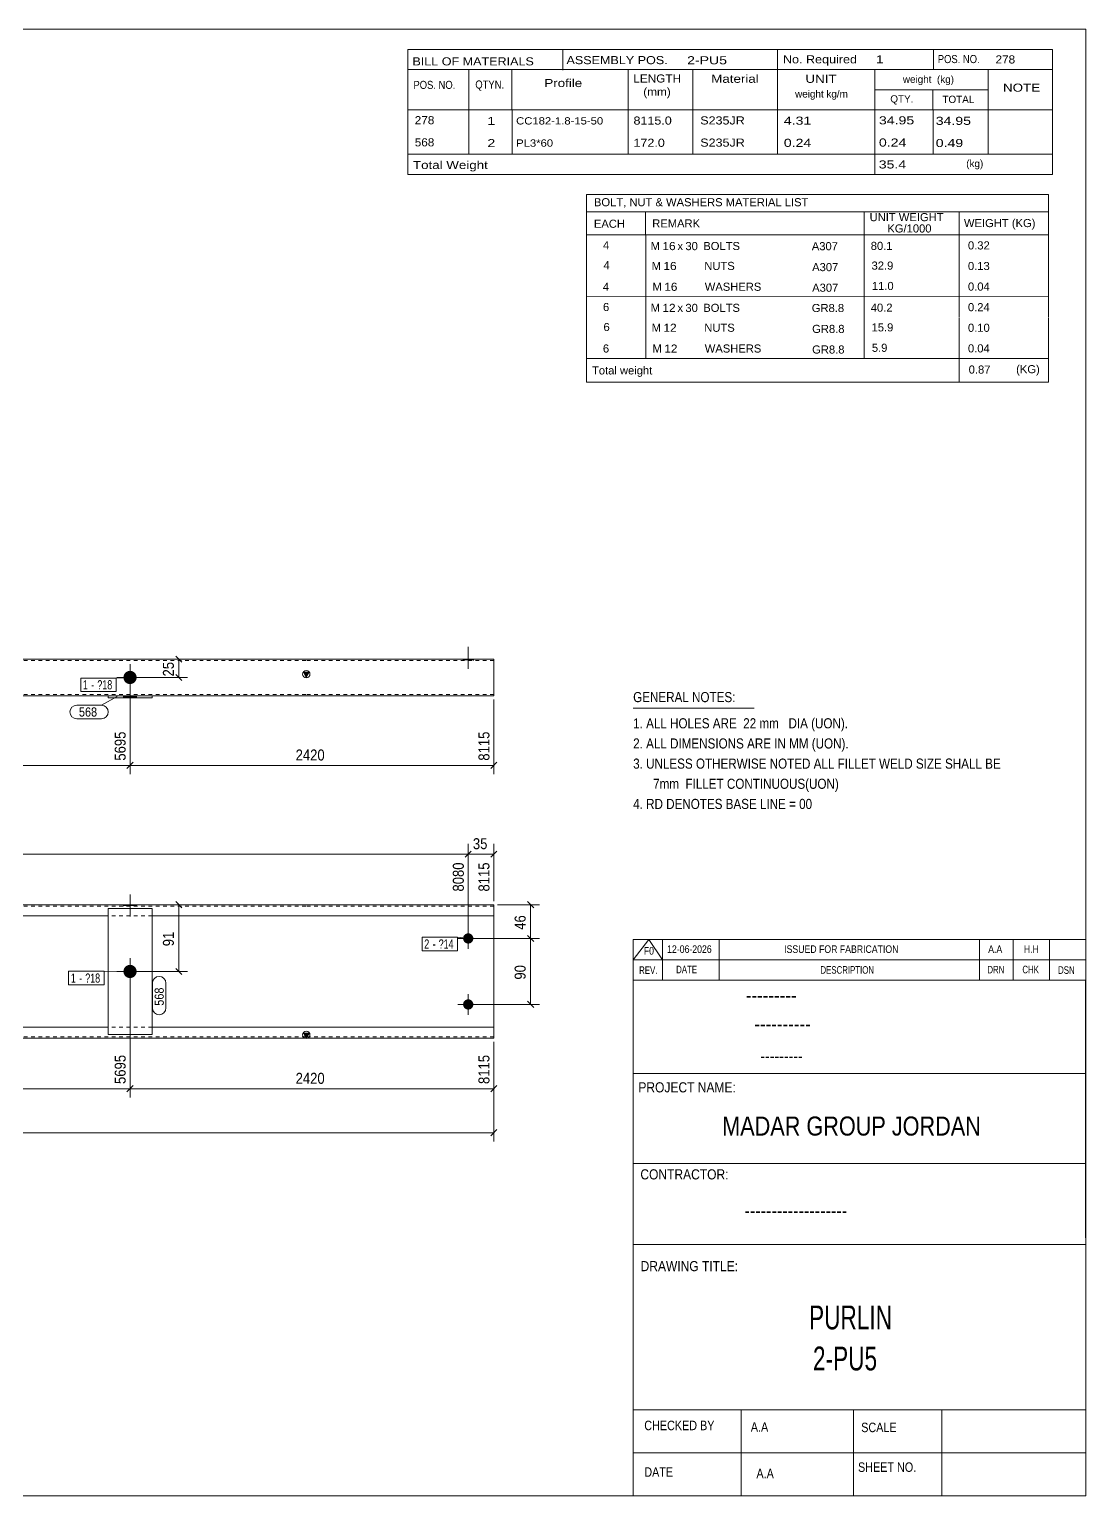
# Model space of a CAD drawing. Header units: millimetres. Extents: x 2 to 579, y 1 to 405.
# Drawn here: x 290.7 to 579, y 5 to 405 of the extents above; entities that cross this region are included whole.
import ezdxf

# ---------------------------------------------------------------- set-up
doc = ezdxf.new("R2010")
doc.units = ezdxf.units.MM
doc.linetypes.add('XKITLINE00', pattern=[0])
doc.linetypes.add('XKITLINE01', pattern=[4, 1, -1, 1, -1])
for name, color, linetype, lineweight in [('Bolt', 3, 'Continuous', 0), ('BoltMark', 7, 'Continuous', 0), ('Dimensions', 7, 'Continuous', 0), ('DrawingSheet', 5, 'Continuous', 0), ('OtherObjectType', 7, 'Continuous', 0), ('Part', 2, 'Continuous', 0), ('PartMark', 7, 'Continuous', 0)]:
    doc.layers.add(name, color=color, linetype=linetype, lineweight=lineweight)
doc.styles.add('@ARIAL_UNICODE_MS_BOLD', font='ARIAL.TTF')
doc.styles.add('ARIAL', font='ARIAL.TTF')
doc.styles.add('ARIAL_NARROW', font='ARIALN.TTF')
doc.styles.add('COMIC_SANS_MS_BOLD', font='COMICBD.TTF')
doc.styles.add('SWIS721_EX_BT', font='ARIAL.TTF')
doc.styles.add('SWISSE', font='ARIAL.TTF')

# ---------------------------------------------------------------- blocks, each defined once
blk = doc.blocks.new('*A1')
at = {"layer": 'Bolt'}
blk.add_hatch(color=3, dxfattribs=at).paths.add_polyline_path([(316.39, 165.84), (316.39, 166.2), (319.99, 166.2), (319.99, 165.84)], flags=17)
at = {"layer": 'Bolt', "color": 3, "linetype": 'XKITLINE00', "lineweight": 0}
for p, q in [((318.19, 169.02), (318.19, 163.02)), ((316.39, 166.2), (316.39, 165.84)), ((319.99, 166.2), (319.99, 165.84))]:
    blk.add_line(p, q, dxfattribs=at)
blk = doc.blocks.new('*A5')
at = {"layer": 'Bolt'}
for points in [[(410.52, 158.4), (410.55, 158.4), (410.58, 158.4), (410.62, 158.39), (410.65, 158.39), (410.69, 158.38), (410.72, 158.38), (410.75, 158.37), (410.79, 158.37), (410.82, 158.36), (410.86, 158.35), (410.89, 158.34), (410.92, 158.33), (410.95, 158.32), (410.99, 158.31), (411.02, 158.29), (411.05, 158.28), (411.08, 158.27), (411.11, 158.25), (411.14, 158.23), (411.17, 158.22), (411.2, 158.2), (411.23, 158.18), (411.26, 158.16), (411.29, 158.14), (411.32, 158.12), (411.34, 158.1), (411.37, 158.08), (411.4, 158.06), (411.42, 158.04), (411.45, 158.01), (411.47, 157.99), (411.5, 157.97), (411.52, 157.94), (411.54, 157.91), (411.56, 157.89), (411.59, 157.86), (411.61, 157.83), (411.63, 157.81), (411.65, 157.78), (411.66, 157.75), (411.68, 157.72), (411.7, 157.69), (411.72, 157.66), (411.73, 157.63), (411.75, 157.6), (411.76, 157.57), (411.78, 157.54), (411.79, 157.5), (411.8, 157.47), (411.81, 157.44), (411.82, 157.41), (411.83, 157.37), (411.84, 157.34), (411.85, 157.31), (411.85, 157.27), (411.86, 157.24), (411.87, 157.21), (411.87, 157.17), (411.88, 157.14), (411.88, 157.1), (411.88, 157.07), (411.88, 157.03), (411.88, 157), (411.88, 156.97), (411.88, 156.93), (411.88, 156.9), (411.88, 156.86), (411.87, 156.83), (411.87, 156.79), (411.86, 156.76), (411.85, 156.73), (411.85, 156.69), (411.84, 156.66), (411.83, 156.63), (411.82, 156.59), (411.81, 156.56), (411.8, 156.53), (411.79, 156.5), (411.78, 156.46), (411.76, 156.43), (411.75, 156.4), (411.73, 156.37), (411.72, 156.34), (411.7, 156.31), (411.68, 156.28), (411.66, 156.25), (411.65, 156.22), (411.63, 156.19), (411.61, 156.17), (411.59, 156.14), (411.56, 156.11), (411.54, 156.09), (411.52, 156.06), (411.5, 156.03), (411.47, 156.01), (411.45, 155.99), (411.42, 155.96), (411.4, 155.94), (411.37, 155.92), (411.34, 155.9), (411.32, 155.88), (411.29, 155.86), (411.26, 155.84), (411.23, 155.82), (411.2, 155.8), (411.17, 155.78), (411.14, 155.77), (411.11, 155.75), (411.08, 155.73), (411.05, 155.72), (411.02, 155.71), (410.99, 155.69), (410.95, 155.68), (410.92, 155.67), (410.89, 155.66), (410.86, 155.65), (410.82, 155.64), (410.79, 155.63), (410.75, 155.63), (410.72, 155.62), (410.69, 155.62), (410.65, 155.61), (410.62, 155.61), (410.58, 155.6), (410.55, 155.6), (410.52, 155.6), (410.48, 155.6), (410.45, 155.6), (410.41, 155.6), (410.38, 155.6), (410.34, 155.61), (410.31, 155.61), (410.28, 155.62), (410.24, 155.62), (410.21, 155.63), (410.18, 155.63), (410.14, 155.64), (410.11, 155.65), (410.08, 155.66), (410.04, 155.67), (410.01, 155.68), (409.98, 155.69), (409.95, 155.71), (409.91, 155.72), (409.88, 155.73), (409.85, 155.75), (409.82, 155.77), (409.79, 155.78), (409.76, 155.8), (409.73, 155.82), (409.7, 155.84), (409.68, 155.86), (409.65, 155.88), (409.62, 155.9), (409.59, 155.92), (409.57, 155.94), (409.54, 155.96), (409.52, 155.99), (409.49, 156.01), (409.47, 156.03), (409.44, 156.06), (409.42, 156.09), (409.4, 156.11), (409.38, 156.14), (409.36, 156.17), (409.34, 156.19), (409.32, 156.22), (409.3, 156.25), (409.28, 156.28), (409.26, 156.31), (409.25, 156.34), (409.23, 156.37), (409.22, 156.4), (409.2, 156.43), (409.19, 156.46), (409.18, 156.5), (409.16, 156.53), (409.15, 156.56), (409.14, 156.59), (409.13, 156.63), (409.12, 156.66), (409.12, 156.69), (409.11, 156.73), (409.1, 156.76), (409.1, 156.79), (409.09, 156.83), (409.09, 156.86), (409.09, 156.9), (409.08, 156.93), (409.08, 156.97), (409.08, 157), (409.08, 157.03), (409.08, 157.07), (409.09, 157.1), (409.09, 157.14), (409.09, 157.17), (409.1, 157.21), (409.1, 157.24), (409.11, 157.27), (409.12, 157.31), (409.12, 157.34), (409.13, 157.37), (409.14, 157.41), (409.15, 157.44), (409.16, 157.47), (409.18, 157.5), (409.19, 157.54), (409.2, 157.57), (409.22, 157.6), (409.23, 157.63), (409.25, 157.66), (409.26, 157.69), (409.28, 157.72), (409.3, 157.75), (409.32, 157.78), (409.34, 157.81), (409.36, 157.83), (409.38, 157.86), (409.4, 157.89), (409.42, 157.91), (409.44, 157.94), (409.47, 157.97), (409.49, 157.99), (409.52, 158.01), (409.54, 158.04), (409.57, 158.06), (409.59, 158.08), (409.62, 158.1), (409.65, 158.12), (409.68, 158.14), (409.7, 158.16), (409.73, 158.18), (409.76, 158.2), (409.79, 158.22), (409.82, 158.23), (409.85, 158.25), (409.88, 158.27), (409.91, 158.28), (409.95, 158.29), (409.98, 158.31), (410.01, 158.32), (410.04, 158.33), (410.08, 158.34), (410.11, 158.35), (410.14, 158.36), (410.18, 158.37), (410.21, 158.37), (410.24, 158.38), (410.28, 158.38), (410.31, 158.39), (410.34, 158.39), (410.38, 158.4), (410.41, 158.4), (410.45, 158.4), (410.48, 158.4)], [(410.52, 140.4), (410.55, 140.4), (410.58, 140.4), (410.62, 140.39), (410.65, 140.39), (410.69, 140.38), (410.72, 140.38), (410.75, 140.37), (410.79, 140.37), (410.82, 140.36), (410.86, 140.35), (410.89, 140.34), (410.92, 140.33), (410.95, 140.32), (410.99, 140.31), (411.02, 140.29), (411.05, 140.28), (411.08, 140.27), (411.11, 140.25), (411.14, 140.23), (411.17, 140.22), (411.2, 140.2), (411.23, 140.18), (411.26, 140.16), (411.29, 140.14), (411.32, 140.12), (411.34, 140.1), (411.37, 140.08), (411.4, 140.06), (411.42, 140.04), (411.45, 140.01), (411.47, 139.99), (411.5, 139.97), (411.52, 139.94), (411.54, 139.91), (411.56, 139.89), (411.59, 139.86), (411.61, 139.83), (411.63, 139.81), (411.65, 139.78), (411.66, 139.75), (411.68, 139.72), (411.7, 139.69), (411.72, 139.66), (411.73, 139.63), (411.75, 139.6), (411.76, 139.57), (411.78, 139.54), (411.79, 139.5), (411.8, 139.47), (411.81, 139.44), (411.82, 139.41), (411.83, 139.37), (411.84, 139.34), (411.85, 139.31), (411.85, 139.27), (411.86, 139.24), (411.87, 139.21), (411.87, 139.17), (411.88, 139.14), (411.88, 139.1), (411.88, 139.07), (411.88, 139.03), (411.88, 139), (411.88, 138.97), (411.88, 138.93), (411.88, 138.9), (411.88, 138.86), (411.87, 138.83), (411.87, 138.79), (411.86, 138.76), (411.85, 138.73), (411.85, 138.69), (411.84, 138.66), (411.83, 138.63), (411.82, 138.59), (411.81, 138.56), (411.8, 138.53), (411.79, 138.5), (411.78, 138.46), (411.76, 138.43), (411.75, 138.4), (411.73, 138.37), (411.72, 138.34), (411.7, 138.31), (411.68, 138.28), (411.66, 138.25), (411.65, 138.22), (411.63, 138.19), (411.61, 138.17), (411.59, 138.14), (411.56, 138.11), (411.54, 138.09), (411.52, 138.06), (411.5, 138.03), (411.47, 138.01), (411.45, 137.99), (411.42, 137.96), (411.4, 137.94), (411.37, 137.92), (411.34, 137.9), (411.32, 137.88), (411.29, 137.86), (411.26, 137.84), (411.23, 137.82), (411.2, 137.8), (411.17, 137.78), (411.14, 137.77), (411.11, 137.75), (411.08, 137.73), (411.05, 137.72), (411.02, 137.71), (410.99, 137.69), (410.95, 137.68), (410.92, 137.67), (410.89, 137.66), (410.86, 137.65), (410.82, 137.64), (410.79, 137.63), (410.75, 137.63), (410.72, 137.62), (410.69, 137.62), (410.65, 137.61), (410.62, 137.61), (410.58, 137.6), (410.55, 137.6), (410.52, 137.6), (410.48, 137.6), (410.45, 137.6), (410.41, 137.6), (410.38, 137.6), (410.34, 137.61), (410.31, 137.61), (410.28, 137.62), (410.24, 137.62), (410.21, 137.63), (410.18, 137.63), (410.14, 137.64), (410.11, 137.65), (410.08, 137.66), (410.04, 137.67), (410.01, 137.68), (409.98, 137.69), (409.95, 137.71), (409.91, 137.72), (409.88, 137.73), (409.85, 137.75), (409.82, 137.77), (409.79, 137.78), (409.76, 137.8), (409.73, 137.82), (409.7, 137.84), (409.68, 137.86), (409.65, 137.88), (409.62, 137.9), (409.59, 137.92), (409.57, 137.94), (409.54, 137.96), (409.52, 137.99), (409.49, 138.01), (409.47, 138.03), (409.44, 138.06), (409.42, 138.09), (409.4, 138.11), (409.38, 138.14), (409.36, 138.17), (409.34, 138.19), (409.32, 138.22), (409.3, 138.25), (409.28, 138.28), (409.26, 138.31), (409.25, 138.34), (409.23, 138.37), (409.22, 138.4), (409.2, 138.43), (409.19, 138.46), (409.18, 138.5), (409.16, 138.53), (409.15, 138.56), (409.14, 138.59), (409.13, 138.63), (409.12, 138.66), (409.12, 138.69), (409.11, 138.73), (409.1, 138.76), (409.1, 138.79), (409.09, 138.83), (409.09, 138.86), (409.09, 138.9), (409.08, 138.93), (409.08, 138.97), (409.08, 139), (409.08, 139.03), (409.08, 139.07), (409.09, 139.1), (409.09, 139.14), (409.09, 139.17), (409.1, 139.21), (409.1, 139.24), (409.11, 139.27), (409.12, 139.31), (409.12, 139.34), (409.13, 139.37), (409.14, 139.41), (409.15, 139.44), (409.16, 139.47), (409.18, 139.5), (409.19, 139.54), (409.2, 139.57), (409.22, 139.6), (409.23, 139.63), (409.25, 139.66), (409.26, 139.69), (409.28, 139.72), (409.3, 139.75), (409.32, 139.78), (409.34, 139.81), (409.36, 139.83), (409.38, 139.86), (409.4, 139.89), (409.42, 139.91), (409.44, 139.94), (409.47, 139.97), (409.49, 139.99), (409.52, 140.01), (409.54, 140.04), (409.57, 140.06), (409.59, 140.08), (409.62, 140.1), (409.65, 140.12), (409.68, 140.14), (409.7, 140.16), (409.73, 140.18), (409.76, 140.2), (409.79, 140.22), (409.82, 140.23), (409.85, 140.25), (409.88, 140.27), (409.91, 140.28), (409.95, 140.29), (409.98, 140.31), (410.01, 140.32), (410.04, 140.33), (410.08, 140.34), (410.11, 140.35), (410.14, 140.36), (410.18, 140.37), (410.21, 140.37), (410.24, 140.38), (410.28, 140.38), (410.31, 140.39), (410.34, 140.39), (410.38, 140.4), (410.41, 140.4), (410.45, 140.4), (410.48, 140.4)]]:
    blk.add_hatch(color=3, dxfattribs=at).paths.add_polyline_path(points, flags=17)
at = {"layer": 'Bolt', "color": 3, "linetype": 'XKITLINE00', "lineweight": 0}
for p, q in [((413.28, 157), (407.68, 157)), ((410.48, 154.2), (410.48, 159.8)), ((410.48, 136.2), (410.48, 141.8)), ((413.28, 139), (407.68, 139))]:
    blk.add_line(p, q, dxfattribs=at)
blk = doc.blocks.new('*A6')
at = {"layer": 'Bolt'}
blk.add_hatch(color=3, dxfattribs=at).paths.add_polyline_path([(319.99, 147.96), (319.99, 147.91), (319.98, 147.87), (319.98, 147.82), (319.97, 147.78), (319.97, 147.74), (319.96, 147.69), (319.95, 147.65), (319.94, 147.61), (319.93, 147.56), (319.92, 147.52), (319.91, 147.48), (319.9, 147.44), (319.88, 147.39), (319.87, 147.35), (319.85, 147.31), (319.83, 147.27), (319.82, 147.23), (319.8, 147.19), (319.78, 147.15), (319.75, 147.11), (319.73, 147.07), (319.71, 147.04), (319.68, 147), (319.66, 146.96), (319.63, 146.93), (319.61, 146.89), (319.58, 146.86), (319.55, 146.82), (319.52, 146.79), (319.49, 146.76), (319.46, 146.73), (319.43, 146.7), (319.4, 146.67), (319.36, 146.64), (319.33, 146.61), (319.3, 146.58), (319.26, 146.55), (319.22, 146.53), (319.19, 146.5), (319.15, 146.48), (319.11, 146.46), (319.08, 146.43), (319.04, 146.41), (319, 146.39), (318.96, 146.37), (318.92, 146.35), (318.88, 146.34), (318.84, 146.32), (318.79, 146.31), (318.75, 146.29), (318.71, 146.28), (318.67, 146.27), (318.63, 146.25), (318.58, 146.24), (318.54, 146.23), (318.5, 146.23), (318.45, 146.22), (318.41, 146.21), (318.36, 146.21), (318.32, 146.2), (318.28, 146.2), (318.23, 146.2), (318.19, 146.2), (318.14, 146.2), (318.1, 146.2), (318.06, 146.2), (318.01, 146.21), (317.97, 146.21), (317.92, 146.22), (317.88, 146.23), (317.84, 146.23), (317.79, 146.24), (317.75, 146.25), (317.71, 146.27), (317.67, 146.28), (317.62, 146.29), (317.58, 146.31), (317.54, 146.32), (317.5, 146.34), (317.46, 146.35), (317.42, 146.37), (317.38, 146.39), (317.34, 146.41), (317.3, 146.43), (317.26, 146.46), (317.22, 146.48), (317.19, 146.5), (317.15, 146.53), (317.12, 146.55), (317.08, 146.58), (317.05, 146.61), (317.01, 146.64), (316.98, 146.67), (316.95, 146.7), (316.92, 146.73), (316.88, 146.76), (316.85, 146.79), (316.82, 146.82), (316.8, 146.86), (316.77, 146.89), (316.74, 146.93), (316.72, 146.96), (316.69, 147), (316.67, 147.04), (316.64, 147.07), (316.62, 147.11), (316.6, 147.15), (316.58, 147.19), (316.56, 147.23), (316.54, 147.27), (316.52, 147.31), (316.51, 147.35), (316.49, 147.39), (316.48, 147.44), (316.47, 147.48), (316.45, 147.52), (316.44, 147.56), (316.43, 147.61), (316.42, 147.65), (316.41, 147.69), (316.41, 147.74), (316.4, 147.78), (316.4, 147.82), (316.39, 147.87), (316.39, 147.91), (316.39, 147.96), (316.39, 148), (316.39, 148.04), (316.39, 148.09), (316.39, 148.13), (316.4, 148.18), (316.4, 148.22), (316.41, 148.26), (316.41, 148.31), (316.42, 148.35), (316.43, 148.39), (316.44, 148.44), (316.45, 148.48), (316.47, 148.52), (316.48, 148.56), (316.49, 148.61), (316.51, 148.65), (316.52, 148.69), (316.54, 148.73), (316.56, 148.77), (316.58, 148.81), (316.6, 148.85), (316.62, 148.89), (316.64, 148.93), (316.67, 148.96), (316.69, 149), (316.72, 149.04), (316.74, 149.07), (316.77, 149.11), (316.8, 149.14), (316.82, 149.18), (316.85, 149.21), (316.88, 149.24), (316.92, 149.27), (316.95, 149.3), (316.98, 149.33), (317.01, 149.36), (317.05, 149.39), (317.08, 149.42), (317.12, 149.45), (317.15, 149.47), (317.19, 149.5), (317.22, 149.52), (317.26, 149.54), (317.3, 149.57), (317.34, 149.59), (317.38, 149.61), (317.42, 149.63), (317.46, 149.65), (317.5, 149.66), (317.54, 149.68), (317.58, 149.69), (317.62, 149.71), (317.67, 149.72), (317.71, 149.73), (317.75, 149.75), (317.79, 149.76), (317.84, 149.77), (317.88, 149.77), (317.92, 149.78), (317.97, 149.79), (318.01, 149.79), (318.06, 149.8), (318.1, 149.8), (318.14, 149.8), (318.19, 149.8), (318.23, 149.8), (318.28, 149.8), (318.32, 149.8), (318.36, 149.79), (318.41, 149.79), (318.45, 149.78), (318.5, 149.77), (318.54, 149.77), (318.58, 149.76), (318.63, 149.75), (318.67, 149.73), (318.71, 149.72), (318.75, 149.71), (318.79, 149.69), (318.84, 149.68), (318.88, 149.66), (318.92, 149.65), (318.96, 149.63), (319, 149.61), (319.04, 149.59), (319.08, 149.57), (319.11, 149.54), (319.15, 149.52), (319.19, 149.5), (319.22, 149.47), (319.26, 149.45), (319.3, 149.42), (319.33, 149.39), (319.36, 149.36), (319.4, 149.33), (319.43, 149.3), (319.46, 149.27), (319.49, 149.24), (319.52, 149.21), (319.55, 149.18), (319.58, 149.14), (319.61, 149.11), (319.63, 149.07), (319.66, 149.04), (319.68, 149), (319.71, 148.96), (319.73, 148.93), (319.75, 148.89), (319.78, 148.85), (319.8, 148.81), (319.82, 148.77), (319.83, 148.73), (319.85, 148.69), (319.87, 148.65), (319.88, 148.61), (319.9, 148.56), (319.91, 148.52), (319.92, 148.48), (319.93, 148.44), (319.94, 148.39), (319.95, 148.35), (319.96, 148.31), (319.97, 148.26), (319.97, 148.22), (319.98, 148.18), (319.98, 148.13), (319.99, 148.09), (319.99, 148.04), (319.99, 148)], flags=17)
at = {"layer": 'Bolt', "color": 3, "linetype": 'XKITLINE00', "lineweight": 0}
for p, q in [((318.19, 151.6), (318.19, 144.4)), ((321.79, 148), (314.59, 148))]:
    blk.add_line(p, q, dxfattribs=at)
blk = doc.blocks.new('*A8')
at = {"layer": 'Part'}
blk.add_hatch(color=2, dxfattribs=at).paths.add_polyline_path([(365.49, 131.2), (367.09, 131.2), (366.29, 129.8)], flags=17)
at = {"layer": 'Part', "color": 2, "linetype": 'XKITLINE00', "lineweight": 0}
for p, q in [((366.19, 166.2), (270.19, 166.2)), ((417.48, 166.2), (366.29, 166.2)), ((417.48, 129.8), (417.48, 166.2)), ((312.19, 163.2), (270.19, 163.2)), ((366.19, 163.2), (324.19, 163.2)), ((417.48, 163.2), (366.29, 163.2)), ((312.19, 132.8), (270.19, 132.8)), ((366.19, 132.8), (324.19, 132.8)), ((417.48, 132.8), (366.29, 132.8)), ((366.19, 129.8), (270.19, 129.8)), ((366.29, 129.8), (365.49, 131.2)), ((365.49, 131.2), (367.09, 131.2)), ((367.09, 131.2), (366.29, 129.8)), ((417.48, 129.8), (366.29, 129.8))]:
    blk.add_line(p, q, dxfattribs=at)
at = {"layer": 'Part', "color": 7, "linetype": 'XKITLINE01', "lineweight": 0}
for p, q in [((366.19, 165.84), (270.19, 165.84)), ((417.48, 165.84), (366.29, 165.84)), ((324.19, 163.2), (312.19, 163.2)), ((324.19, 132.8), (312.19, 132.8)), ((366.19, 130.16), (270.19, 130.16)), ((417.48, 130.16), (366.29, 130.16))]:
    blk.add_line(p, q, dxfattribs=at)
at = {"layer": 'Part', "color": 2, "linetype": 'XKITLINE00', "lineweight": 0}
blk.add_circle((366.29, 130.7), 1, dxfattribs=at)
blk = doc.blocks.new('*A9')
at = {"layer": 'Part', "color": 2, "linetype": 'XKITLINE00', "lineweight": 0}
for p, q in [((312.19, 130.8), (312.19, 165.2)), ((324.19, 165.2), (312.19, 165.2)), ((324.19, 165.2), (324.19, 130.8)), ((324.19, 130.8), (312.19, 130.8))]:
    blk.add_line(p, q, dxfattribs=at)
blk = doc.blocks.new('*A11')
at = {"layer": 'Bolt'}
blk.add_hatch(color=3, dxfattribs=at).paths.add_polyline_path([(316.39, 228.24), (316.39, 228.29), (316.39, 228.33), (316.4, 228.38), (316.4, 228.42), (316.41, 228.46), (316.41, 228.51), (316.42, 228.55), (316.43, 228.59), (316.44, 228.64), (316.45, 228.68), (316.47, 228.72), (316.48, 228.76), (316.49, 228.81), (316.51, 228.85), (316.52, 228.89), (316.54, 228.93), (316.56, 228.97), (316.58, 229.01), (316.6, 229.05), (316.62, 229.09), (316.64, 229.13), (316.67, 229.16), (316.69, 229.2), (316.72, 229.24), (316.74, 229.27), (316.77, 229.31), (316.8, 229.34), (316.82, 229.38), (316.85, 229.41), (316.88, 229.44), (316.92, 229.47), (316.95, 229.5), (316.98, 229.53), (317.01, 229.56), (317.05, 229.59), (317.08, 229.62), (317.12, 229.65), (317.15, 229.67), (317.19, 229.7), (317.22, 229.72), (317.26, 229.74), (317.3, 229.77), (317.34, 229.79), (317.38, 229.81), (317.42, 229.83), (317.46, 229.85), (317.5, 229.86), (317.54, 229.88), (317.58, 229.89), (317.62, 229.91), (317.67, 229.92), (317.71, 229.93), (317.75, 229.95), (317.79, 229.96), (317.84, 229.97), (317.88, 229.97), (317.92, 229.98), (317.97, 229.99), (318.01, 229.99), (318.06, 230), (318.1, 230), (318.14, 230), (318.19, 230), (318.23, 230), (318.28, 230), (318.32, 230), (318.36, 229.99), (318.41, 229.99), (318.45, 229.98), (318.5, 229.97), (318.54, 229.97), (318.58, 229.96), (318.63, 229.95), (318.67, 229.93), (318.71, 229.92), (318.75, 229.91), (318.79, 229.89), (318.84, 229.88), (318.88, 229.86), (318.92, 229.85), (318.96, 229.83), (319, 229.81), (319.04, 229.79), (319.08, 229.77), (319.11, 229.74), (319.15, 229.72), (319.19, 229.7), (319.22, 229.67), (319.26, 229.65), (319.3, 229.62), (319.33, 229.59), (319.36, 229.56), (319.4, 229.53), (319.43, 229.5), (319.46, 229.47), (319.49, 229.44), (319.52, 229.41), (319.55, 229.38), (319.58, 229.34), (319.61, 229.31), (319.63, 229.27), (319.66, 229.24), (319.68, 229.2), (319.71, 229.16), (319.73, 229.13), (319.75, 229.09), (319.78, 229.05), (319.8, 229.01), (319.82, 228.97), (319.83, 228.93), (319.85, 228.89), (319.87, 228.85), (319.88, 228.81), (319.9, 228.76), (319.91, 228.72), (319.92, 228.68), (319.93, 228.64), (319.94, 228.59), (319.95, 228.55), (319.96, 228.51), (319.97, 228.46), (319.97, 228.42), (319.98, 228.38), (319.98, 228.33), (319.99, 228.29), (319.99, 228.24), (319.99, 228.2), (319.99, 228.16), (319.99, 228.11), (319.98, 228.07), (319.98, 228.02), (319.97, 227.98), (319.97, 227.94), (319.96, 227.89), (319.95, 227.85), (319.94, 227.81), (319.93, 227.76), (319.92, 227.72), (319.91, 227.68), (319.9, 227.64), (319.88, 227.59), (319.87, 227.55), (319.85, 227.51), (319.83, 227.47), (319.82, 227.43), (319.8, 227.39), (319.78, 227.35), (319.75, 227.31), (319.73, 227.27), (319.71, 227.24), (319.68, 227.2), (319.66, 227.16), (319.63, 227.13), (319.61, 227.09), (319.58, 227.06), (319.55, 227.02), (319.52, 226.99), (319.49, 226.96), (319.46, 226.93), (319.43, 226.9), (319.4, 226.87), (319.36, 226.84), (319.33, 226.81), (319.3, 226.78), (319.26, 226.75), (319.22, 226.73), (319.19, 226.7), (319.15, 226.68), (319.11, 226.66), (319.08, 226.63), (319.04, 226.61), (319, 226.59), (318.96, 226.57), (318.92, 226.55), (318.88, 226.54), (318.84, 226.52), (318.79, 226.51), (318.75, 226.49), (318.71, 226.48), (318.67, 226.47), (318.63, 226.45), (318.58, 226.44), (318.54, 226.43), (318.5, 226.43), (318.45, 226.42), (318.41, 226.41), (318.36, 226.41), (318.32, 226.4), (318.28, 226.4), (318.23, 226.4), (318.19, 226.4), (318.14, 226.4), (318.1, 226.4), (318.06, 226.4), (318.01, 226.41), (317.97, 226.41), (317.92, 226.42), (317.88, 226.43), (317.84, 226.43), (317.79, 226.44), (317.75, 226.45), (317.71, 226.47), (317.67, 226.48), (317.62, 226.49), (317.58, 226.51), (317.54, 226.52), (317.5, 226.54), (317.46, 226.55), (317.42, 226.57), (317.38, 226.59), (317.34, 226.61), (317.3, 226.63), (317.26, 226.66), (317.22, 226.68), (317.19, 226.7), (317.15, 226.73), (317.12, 226.75), (317.08, 226.78), (317.05, 226.81), (317.01, 226.84), (316.98, 226.87), (316.95, 226.9), (316.92, 226.93), (316.88, 226.96), (316.85, 226.99), (316.82, 227.02), (316.8, 227.06), (316.77, 227.09), (316.74, 227.13), (316.72, 227.16), (316.69, 227.2), (316.67, 227.24), (316.64, 227.27), (316.62, 227.31), (316.6, 227.35), (316.58, 227.39), (316.56, 227.43), (316.54, 227.47), (316.52, 227.51), (316.51, 227.55), (316.49, 227.59), (316.48, 227.64), (316.47, 227.68), (316.45, 227.72), (316.44, 227.76), (316.43, 227.81), (316.42, 227.85), (316.41, 227.89), (316.41, 227.94), (316.4, 227.98), (316.4, 228.02), (316.39, 228.07), (316.39, 228.11), (316.39, 228.16), (316.39, 228.2)], flags=17)
at = {"layer": 'Bolt', "color": 3, "linetype": 'XKITLINE00', "lineweight": 0}
for p, q in [((321.79, 228.2), (314.59, 228.2)), ((318.19, 224.6), (318.19, 231.8))]:
    blk.add_line(p, q, dxfattribs=at)
blk = doc.blocks.new('*A15')
at = {"layer": 'Bolt'}
blk.add_hatch(color=3, dxfattribs=at).paths.add_polyline_path([(409.08, 232.84), (409.08, 233.2), (411.88, 233.2), (411.88, 232.84)], flags=17)
blk.add_hatch(color=3, dxfattribs=at).paths.add_polyline_path([(409.08, 232.84), (409.08, 233.2), (411.88, 233.2), (411.88, 232.84)], flags=17)
at = {"layer": 'Bolt', "color": 3, "linetype": 'XKITLINE00', "lineweight": 0}
for p, q in [((410.48, 230.52), (410.48, 236.52)), ((410.48, 230.52), (410.48, 236.52)), ((409.08, 232.84), (409.08, 233.2)), ((409.08, 232.84), (409.08, 233.2)), ((411.88, 232.84), (411.88, 233.2)), ((411.88, 232.84), (411.88, 233.2))]:
    blk.add_line(p, q, dxfattribs=at)
blk = doc.blocks.new('*A16')
at = {"layer": 'Bolt'}
blk.add_hatch(color=3, dxfattribs=at).paths.add_polyline_path([(316.39, 222.6), (316.39, 223.2), (319.99, 223.2), (319.99, 222.6)], flags=17)
at = {"layer": 'Bolt', "color": 3, "linetype": 'XKITLINE00', "lineweight": 0}
for p, q in [((318.19, 225.9), (318.19, 219.9)), ((316.39, 223.2), (316.39, 222.6)), ((319.99, 223.2), (319.99, 222.6))]:
    blk.add_line(p, q, dxfattribs=at)
blk = doc.blocks.new('*A18')
at = {"layer": 'Part'}
blk.add_hatch(color=2, dxfattribs=at).paths.add_polyline_path([(365.49, 229.6), (367.09, 229.6), (366.29, 228.2)], flags=17)
at = {"layer": 'Part', "color": 2, "linetype": 'XKITLINE00', "lineweight": 0}
for p, q in [((270.19, 233.2), (366.19, 233.2)), ((366.29, 233.2), (417.48, 233.2)), ((417.48, 233.2), (417.48, 223.2)), ((366.29, 228.2), (365.49, 229.6)), ((365.49, 229.6), (367.09, 229.6)), ((367.09, 229.6), (366.29, 228.2)), ((366.19, 223.2), (270.19, 223.2)), ((417.48, 223.2), (366.29, 223.2))]:
    blk.add_line(p, q, dxfattribs=at)
at = {"layer": 'Part', "color": 7, "linetype": 'XKITLINE01', "lineweight": 0}
for p, q in [((366.19, 232.84), (270.19, 232.84)), ((417.48, 232.84), (366.29, 232.84)), ((366.19, 223.56), (270.19, 223.56)), ((417.48, 223.56), (366.29, 223.56))]:
    blk.add_line(p, q, dxfattribs=at)
at = {"layer": 'Part', "color": 2, "linetype": 'XKITLINE00', "lineweight": 0}
blk.add_circle((366.29, 229.1), 1, dxfattribs=at)
blk = doc.blocks.new('*A19')
at = {"layer": 'Part', "color": 2, "linetype": 'XKITLINE00', "lineweight": 0}
for p, q in [((312.19, 222.6), (312.19, 223.2)), ((324.19, 222.6), (312.19, 222.6)), ((324.19, 223.2), (324.19, 222.6))]:
    blk.add_line(p, q, dxfattribs=at)
at = {"layer": 'Part', "color": 7, "linetype": 'XKITLINE01', "lineweight": 0}
blk.add_line((312.19, 223.2), (324.19, 223.2), dxfattribs=at)
blk = doc.blocks.new('*A21')
at = {"layer": 'DrawingSheet', "color": 5, "linetype": 'XKITLINE00', "lineweight": 0}
for p, q in [((579, 405), (5, 405)), ((579, 5), (579, 405)), ((5, 5), (579, 5))]:
    blk.add_line(p, q, dxfattribs=at)
blk = doc.blocks.new('*A22')
at = {"layer": 'OtherObjectType', "color": 7, "linetype": 'XKITLINE00', "lineweight": 0}
for p, q in [((442.76, 359.9), (442.75, 348.9)), ((442.76, 359.9), (568.88, 359.9)), ((568.88, 359.9), (568.88, 348.9)), ((442.75, 355.25), (568.88, 355.25)), ((458.87, 355.26), (458.87, 348.9)), ((518.57, 355.26), (518.57, 348.9)), ((544.47, 355.24), (544.47, 348.9)), ((442.76, 348.87), (442.76, 343.37)), ((442.77, 348.9), (568.88, 348.9)), ((458.92, 348.9), (458.92, 343.28)), ((518.57, 348.9), (518.57, 343.28)), ((544.5, 348.9), (544.5, 343.4)), ((568.88, 348.9), (568.88, 343.4)), ((442.79, 343.28), (442.79, 337.67)), ((458.95, 343.28), (458.95, 337.66)), ((518.57, 343.28), (518.57, 337.66)), ((544.5, 343.28), (544.5, 337.78)), ((568.88, 343.28), (568.88, 337.78)), ((442.79, 337.65), (442.79, 332.08)), ((458.95, 337.66), (458.95, 332.04)), ((518.57, 337.66), (518.57, 332.04)), ((544.5, 337.66), (544.5, 332.05)), ((568.88, 337.66), (568.88, 332.05)), ((568.88, 332.05), (442.75, 332.08)), ((442.76, 332.01), (442.76, 326.51)), ((458.92, 332.04), (458.92, 326.42)), ((518.57, 332.04), (518.57, 326.42)), ((544.5, 332.04), (544.5, 326.54)), ((568.88, 332.04), (568.88, 326.54)), ((442.79, 326.42), (442.79, 320.81)), ((458.95, 326.42), (458.95, 320.81)), ((518.57, 326.42), (518.57, 320.81)), ((544.5, 326.42), (544.5, 320.92)), ((568.88, 326.42), (568.88, 320.92)), ((442.79, 320.79), (442.79, 315.22)), ((458.95, 320.8), (458.95, 315.19)), ((518.57, 320.81), (518.57, 315.19)), ((544.5, 320.8), (544.5, 315.2)), ((568.88, 320.8), (568.88, 315.19)), ((568.88, 315.19), (442.75, 315.22)), ((442.78, 315.19), (442.78, 308.78)), ((442.85, 315.18), (568.87, 315.19)), ((544.5, 315.15), (544.5, 308.74)), ((568.87, 315.16), (568.87, 308.74)), ((442.77, 308.74), (568.87, 308.74))]:
    blk.add_line(p, q, dxfattribs=at)
at = {"layer": 'OtherObjectType', "color": 7, "style": 'ARIAL_NARROW'}
for s, width, p in [('BOLT, NUT & WASHERS MATERIAL LIST', 1.211571, (444.79, 356.74)), ('EACH', 1.211571, (444.78, 350.87)), ('REMARK', 1.211571, (460.7, 350.96)), ('UNIT WEIGHT', 1.211571, (520.03, 352.67)), ('WEIGHT (KG)', 1.211571, (545.78, 351.05)), (' KG/1000', 1.211571, (524.02, 349.58)), ('4', 1.211571, (447.26, 345)), ('M', 1.211571, (460.26, 344.8)), ('16', 1.275, (463.5, 344.78)), ('x', 1.211571, (467.58, 344.78)), ('30', 1.211571, (469.76, 344.77)), ('BOLTS', 1.211571, (474.63, 344.79)), ('A307', 1.211571, (504.25, 344.74)), ('80.1', 1.211571, (520.34, 344.83)), ('0.32', 1.211571, (546.87, 344.96)), ('4', 1.211571, (447.4, 339.56)), ('M', 1.211571, (460.54, 339.36)), ('16', 1.275, (463.78, 339.34)), ('NUTS', 1.211571, (474.91, 339.36)), ('A307', 1.211571, (504.35, 339.04)), ('32.9', 1.211571, (520.56, 339.45)), ('0.13', 1.211571, (546.87, 339.34)), ('11.0', 1.211571, (520.64, 333.89)), ('4', 1.211571, (447.24, 333.69)), ('M', 1.211571, (460.76, 333.69)), ('16', 1.275, (464, 333.67)), ('WASHERS', 1.211571, (475.04, 333.68)), ('A307', 1.211571, (504.35, 333.42)), ('0.04', 1.211571, (546.87, 333.73)), ('6', 1.211571, (447.26, 328.15)), ('M', 1.211571, (460.26, 327.94)), ('12', 1.275, (463.5, 327.92)), ('x', 1.211571, (467.58, 327.92)), ('30', 1.211571, (469.76, 327.91)), ('BOLTS', 1.211571, (474.63, 327.93)), ('GR8.8', 1.211571, (504.25, 327.88)), ('40.2', 1.211571, (520.34, 327.97)), ('0.24', 1.211571, (546.87, 328.11)), ('6', 1.211571, (447.4, 322.7)), ('M', 1.211571, (460.54, 322.51)), ('12', 1.275, (463.78, 322.49)), ('NUTS', 1.211571, (474.91, 322.5)), ('GR8.8', 1.211571, (504.35, 322.18)), ('15.9', 1.211571, (520.56, 322.6)), ('0.10', 1.211571, (546.87, 322.49)), ('6', 1.211571, (447.24, 316.83)), ('M', 1.211571, (460.76, 316.83)), ('12', 1.275, (464, 316.81)), ('WASHERS', 1.211571, (475.04, 316.83)), ('GR8.8', 1.211571, (504.35, 316.56)), ('5.9', 1.211571, (520.64, 317.03)), ('0.04', 1.211571, (546.87, 316.87)), ('Total weight', 1.211571, (444.26, 310.86)), ('0.87', 1.211571, (547.07, 311.09)), ('(KG)', 1.211571, (560.02, 311.19))]:
    blk.add_text(s, height=2.2, dxfattribs=dict(at, width=width)).set_placement(p)
blk = doc.blocks.new('*A23')
at = {"layer": 'OtherObjectType', "color": 7, "linetype": 'XKITLINE00', "lineweight": 0}
blk.add_line((455.5, 219.82), (488.5, 219.82), dxfattribs=at)
at = {"layer": 'OtherObjectType', "color": 7, "style": 'ARIAL_NARROW', "width": 1.008832}
for s, p in [('GENERAL NOTES:', (455.5, 221.47)), ('1. ALL HOLES ARE  22 mm   DIA (UON).', (455.5, 214.32)), ('2. ALL DIMENSIONS ARE IN MM (UON).', (455.5, 208.82)), ('3. UNLESS OTHERWISE NOTED ALL FILLET WELD SIZE SHALL BE', (455.5, 203.32)), ('7mm  FILLET CONTINUOUS(UON)', (460.95, 197.82)), ('4. RD DENOTES BASE LINE = 00', (455.5, 192.32))]:
    blk.add_text(s, height=2.75, dxfattribs=at).set_placement(p)
blk = doc.blocks.new('*A24')
at = {"layer": 'OtherObjectType', "color": 7, "linetype": 'XKITLINE00', "lineweight": 0}
for p, q in [((455.5, 156.76), (579, 156.76)), ((455.5, 151.21), (459.82, 156.76)), ((455.5, 151.21), (455.5, 156.76)), ((459.82, 156.76), (463.53, 151.21)), ((463.53, 151.21), (463.53, 156.76)), ((478.97, 151.21), (478.97, 156.76)), ((549.98, 151.21), (549.98, 156.76)), ((559.24, 151.21), (559.24, 156.76)), ((569.12, 151.21), (569.12, 156.76)), ((579, 151.21), (579, 156.76)), ((455.5, 151.21), (579, 151.21)), ((455.5, 145.65), (455.5, 151.21)), ((459.21, 151.21), (579, 151.21)), ((463.53, 145.65), (463.53, 151.21)), ((478.97, 145.65), (478.97, 151.21)), ((549.98, 145.65), (549.98, 151.21)), ((559.24, 145.65), (559.24, 151.21)), ((569.12, 145.65), (569.12, 151.21)), ((579, 145.65), (579, 151.21))]:
    blk.add_line(p, q, dxfattribs=at)
at = {"layer": 'OtherObjectType', "color": 7, "style": 'ARIAL_NARROW'}
for s, height, width, p in [('F0', 2.058, 1.008832, (458.4, 152.59)), ('12-06-2026', 2.058, 1.008832, (464.76, 153.06)), ('ISSUED FOR FABRICATION', 2.0583, 1.008832, (496.71, 153.06)), ('A.A', 2.058, 1.008832, (552.4, 153.06)), ('H.H', 2.058, 1.008832, (562.13, 153.06)), ('REV.', 2.058, 0.907949, (457.13, 147.31)), ('DATE', 2.058, 0.907949, (467.23, 147.5)), ('DESCRIPTION', 2.0583, 0.907949, (506.61, 147.39)), ('DRN', 2.058, 0.907949, (552.17, 147.47)), ('CHK', 2.058, 0.907949, (561.72, 147.5)), ('DSN', 2.058, 0.907949, (571.47, 147.35))]:
    blk.add_text(s, height=height, dxfattribs=dict(at, width=width)).set_placement(p)
blk = doc.blocks.new('*A26')
at = {"layer": 'OtherObjectType', "color": 2, "linetype": 'XKITLINE00', "lineweight": 0}
for p, q in [((455.5, 145.65), (579, 145.65)), ((455.5, 5), (455.5, 145.64)), ((578.98, 145.64), (579, 5)), ((579, 120.14), (455.5, 120.14)), ((455.5, 95.63), (579, 95.63)), ((579, 73.49), (455.5, 73.49)), ((579, 28.4), (455.5, 28.4)), ((484.94, 28.4), (484.94, 5)), ((515.62, 5), (515.62, 28.4)), ((539.75, 5), (539.75, 28.4)), ((579, 16.7), (455.5, 16.7)), ((579, 5), (455.5, 5))]:
    blk.add_line(p, q, dxfattribs=at)
at = {"layer": 'OtherObjectType', "color": 4, "style": '@ARIAL_UNICODE_MS_BOLD', "width": 0.85}
blk.add_text('---------', height=3.9, dxfattribs=at).set_placement((486.23, 139.59))
at = {"layer": 'OtherObjectType', "color": 7, "style": 'ARIAL', "width": 0.85}
for s, height, p in [('----------', 3.9, (488.56, 131.77)), ('---------', 3.25, (490.21, 123.31))]:
    blk.add_text(s, height=height, dxfattribs=at).set_placement(p)
at = {"layer": 'OtherObjectType', "color": 3, "width": 0.85}
for s, style, p in [('PROJECT NAME:', 'SWIS721_EX_BT', (456.92, 115.01)), ('CONTRACTOR:', 'SWISSE', (457.47, 91.27)), ('DRAWING TITLE:', 'SWIS721_EX_BT', (457.53, 66.24))]:
    blk.add_text(s, height=2.7618, dxfattribs=dict(at, style=style)).set_placement(p)
at = {"layer": 'OtherObjectType', "color": 7, "width": 0.85}
for s, height, p in [('MADAR GROUP JORDAN', 5.2, (479.79, 103.23)), ('CHECKED BY', 2.592, (458.53, 22.86)), ('A.A', 2.592, (487.61, 22.45)), ('SCALE', 2.592, (517.74, 22.33)), ('DATE', 2.592, (458.54, 10.16)), ('A.A', 2.592, (489.14, 9.76)), ('SHEET NO.', 2.592, (516.87, 11.49))]:
    blk.add_text(s, height=height, dxfattribs=at).set_placement(p)
at = {"layer": 'OtherObjectType', "color": 1}
for s, height, style, width, p in [('-------------------', 3.9, 'COMIC_SANS_MS_BOLD', 0.85, (485.87, 80.86)), ('PURLIN', 6.5, 'ARIAL', 0.68, (503.5, 50.37)), ('2-PU5', 6.5, 'ARIAL', 0.68, (504.57, 39.17))]:
    blk.add_text(s, height=height, dxfattribs=dict(at, style=style, width=width)).set_placement(p)
blk = doc.blocks.new('*A27')
at = {"layer": 'OtherObjectType', "color": 7, "linetype": 'XKITLINE00', "lineweight": 0}
for p, q in [((393.98, 399.5), (569.98, 399.5)), ((393.98, 399.5), (393.98, 388.5)), ((436.26, 399.42), (436.26, 393.87)), ((494.85, 394), (494.85, 399.5)), ((537.43, 393.96), (537.43, 399.42)), ((569.98, 394), (569.98, 399.5)), ((393.98, 394), (569.98, 394)), ((410.64, 394), (410.64, 383)), ((422.4, 393.98), (422.4, 383.03)), ((454.12, 393.99), (454.13, 383)), ((471.78, 393.98), (471.78, 383)), ((494.85, 393.98), (494.85, 383)), ((521.43, 394), (521.43, 383)), ((552.42, 394), (552.42, 383)), ((569.98, 394), (569.98, 388.5)), ((393.98, 388.5), (393.98, 383)), ((521.45, 388.52), (552.45, 388.52)), ((537.28, 388.52), (537.28, 383)), ((569.98, 388.5), (569.98, 383)), ((393.98, 383), (569.98, 383)), ((393.98, 383), (393.98, 376.95)), ((410.63, 383), (410.63, 376.95)), ((422.44, 382.99), (422.44, 376.95)), ((454.12, 383), (454.11, 376.95)), ((471.79, 383), (471.79, 376.95)), ((494.87, 383), (494.87, 376.95)), ((521.44, 383), (521.44, 376.95)), ((537.33, 382.95), (537.33, 376.95)), ((552.43, 383), (552.43, 376.95)), ((569.98, 383), (569.98, 376.95)), ((393.98, 376.95), (393.98, 370.9)), ((410.63, 376.95), (410.63, 370.9)), ((422.44, 376.94), (422.44, 370.9)), ((454.12, 376.95), (454.11, 370.9)), ((471.79, 376.95), (471.79, 370.9)), ((494.87, 376.95), (494.87, 370.9)), ((521.44, 376.95), (521.44, 370.9)), ((537.33, 376.9), (537.33, 370.9)), ((552.43, 376.95), (552.43, 370.9)), ((569.98, 376.95), (569.98, 370.9)), ((393.98, 370.9), (569.98, 370.9)), ((393.98, 370.9), (393.98, 365.4)), ((521.44, 370.9), (521.44, 365.4)), ((569.98, 370.9), (569.98, 365.4)), ((393.98, 365.4), (569.98, 365.4))]:
    blk.add_line(p, q, dxfattribs=at)
at = {"layer": 'OtherObjectType', "color": 7, "style": 'ARIAL_NARROW'}
for s, height, width, p in [('BILL OF MATERIALS', 2.2, 1.36, (395.25, 395.16)), ('ASSEMBLY POS.', 2.2, 1.36, (437.3, 395.5)), ('2-PU5', 2.2, 1.525501, (470.23, 395.46)), ('No. Required', 2.2, 1.36, (496.39, 395.72)), ('1', 2.2, 1.525501, (521.75, 395.72)), ('POS. NO.', 2.2, 1.02, (538.63, 395.79)), ('278', 2.2, 1.270501, (554.4, 395.69)), ('LENGTH', 2.2, 1.275, (455.54, 390.49)), ('Material', 2.2, 1.445, (476.81, 390.41)), ('UNIT', 2.2, 1.445, (502.52, 390.4)), ('weight  (kg)', 1.98, 1.19, (529.11, 390.39)), ('POS. NO.', 2.2, 1.02, (395.53, 388.74)), ('QTYN.', 2.2, 1.02, (412.42, 388.84)), ('Profile', 2.2, 1.445, (431.26, 389.25)), ('(mm)', 2.2, 1.275, (458.26, 386.86)), ('weight kg/m', 1.98, 1.19, (499.69, 386.4)), ('NOTE', 2.2, 1.445, (556.44, 387.99)), ('QTY.', 1.98, 1.19, (525.68, 385.03)), ('TOTAL', 1.98, 1.19, (539.9, 384.91)), ('278', 2.2, 1.270501, (395.89, 379.12)), ('1', 2.2, 1.525501, (415.71, 378.91)), ('CC182-1.8-15-50', 1.98, 1.355501, (423.56, 379.04)), ('8115.0', 2.2, 1.355501, (455.59, 379.01)), ('S235JR', 2.2, 1.355501, (473.81, 379.05)), ('4.31', 2.2, 1.525501, (496.62, 378.99)), ('34.95', 2.2, 1.525501, (522.57, 379.07)), ('34.95', 2.2, 1.525501, (538.08, 378.94)), ('568', 2.2, 1.270501, (395.89, 373.07)), ('2', 2.2, 1.525501, (415.71, 372.86)), ('PL3*60', 1.98, 1.355501, (423.56, 372.99)), ('172.0', 2.2, 1.355501, (455.59, 372.96)), ('S235JR', 2.2, 1.355501, (473.81, 373)), ('0.24', 2.2, 1.525501, (496.62, 372.94)), ('0.24', 2.2, 1.525501, (522.57, 373.02)), ('0.49', 2.2, 1.525501, (538.08, 372.89)), ('Total Weight', 2.2, 1.445, (395.4, 366.89)), ('35.4', 2.2, 1.525501, (522.52, 367.04)), ('(kg)', 1.98, 1.19, (546.4, 367.41))]:
    blk.add_text(s, height=height, dxfattribs=dict(at, width=width)).set_placement(p)
blk = doc.blocks.new('*A29')
at = {"layer": 'Dimensions', "color": 7, "linetype": 'XKITLINE00', "lineweight": 0}
for p, q in [((417.48, 128.8), (417.48, 101.6)), ((27.5, 104), (417.48, 104)), ((418.33, 104.85), (416.63, 103.15))]:
    blk.add_line(p, q, dxfattribs=at)
at = {"layer": 'Dimensions', "color": 3}
blk.add_point((417.48, 104), dxfattribs=at)
blk = doc.blocks.new('*A31')
at = {"layer": 'Dimensions', "color": 7, "linetype": 'XKITLINE00', "lineweight": 0}
for p, q in [((222.09, 147), (222.09, 113.6)), ((318.19, 147), (318.19, 113.6)), ((222.94, 116.85), (221.24, 115.15)), ((222.09, 116), (318.19, 116)), ((319.04, 116.85), (317.34, 115.15))]:
    blk.add_line(p, q, dxfattribs=at)
at = {"layer": 'Dimensions', "color": 3}
for p in [(222.09, 116), (318.19, 116)]:
    blk.add_point(p, dxfattribs=at)
at = {"layer": 'Dimensions', "color": 3, "style": 'ARIAL', "width": 0.85}
blk.add_text('5695', height=3, rotation=90.0002, dxfattribs=at).set_placement((316.99, 117.3))
blk.add_text('2425', height=3, dxfattribs=at).set_placement((265.69, 117.35))
blk = doc.blocks.new('*A32')
at = {"layer": 'Dimensions', "color": 7, "linetype": 'XKITLINE00', "lineweight": 0}
for p, q in [((318.19, 147), (318.19, 113.6)), ((417.48, 128.8), (417.48, 113.6)), ((319.04, 116.85), (317.34, 115.15)), ((318.19, 116), (417.48, 116)), ((418.33, 116.85), (416.63, 115.15))]:
    blk.add_line(p, q, dxfattribs=at)
at = {"layer": 'Dimensions', "color": 3}
for p in [(318.19, 116), (417.48, 116)]:
    blk.add_point(p, dxfattribs=at)
at = {"layer": 'Dimensions', "color": 3, "style": 'ARIAL', "width": 0.85}
blk.add_text('8115', height=3, rotation=90.0002, dxfattribs=at).set_placement((416.28, 117.3))
blk.add_text('2420', height=3, dxfattribs=at).set_placement((363.38, 117.35))
blk = doc.blocks.new('*A35')
at = {"layer": 'Dimensions', "color": 7, "linetype": 'XKITLINE00', "lineweight": 0}
for p, q in [((130.64, 180.85), (128.95, 179.15)), ((129.79, 158), (129.79, 182.85)), ((129.79, 180), (410.48, 180)), ((411.33, 180.85), (409.63, 179.15)), ((410.48, 158), (410.48, 182.85))]:
    blk.add_line(p, q, dxfattribs=at)
at = {"layer": 'Dimensions', "color": 3}
for p in [(129.79, 180), (410.48, 180)]:
    blk.add_point(p, dxfattribs=at)
at = {"layer": 'Dimensions', "color": 3, "style": 'ARIAL', "width": 0.85}
blk.add_text('7195', height=3, dxfattribs=at).set_placement((265.69, 181.35))
blk.add_text('8080', height=3, rotation=90.0002, dxfattribs=at).set_placement((409.28, 169.8))
blk = doc.blocks.new('*A36')
at = {"layer": 'Dimensions', "color": 7, "linetype": 'XKITLINE00', "lineweight": 0}
for p, q in [((411.33, 180.85), (409.63, 179.15)), ((410.48, 158), (410.48, 182.85)), ((410.48, 180), (417.48, 180)), ((418.33, 180.85), (416.63, 179.15)), ((417.48, 167.2), (417.48, 182.85))]:
    blk.add_line(p, q, dxfattribs=at)
at = {"layer": 'Dimensions', "color": 3}
for p in [(410.48, 180), (417.48, 180)]:
    blk.add_point(p, dxfattribs=at)
at = {"layer": 'Dimensions', "color": 3, "style": 'ARIAL', "width": 0.85}
blk.add_text('35', height=3, dxfattribs=at).set_placement((411.76, 181.35))
blk.add_text('8115', height=3, rotation=90.0002, dxfattribs=at).set_placement((416.28, 169.8))
blk = doc.blocks.new('*A38')
at = {"layer": 'Dimensions', "color": 7, "linetype": 'XKITLINE00', "lineweight": 0}
for p, q in [((319.19, 166.2), (333.9, 166.2)), ((330.65, 167.05), (332.35, 165.35)), ((331.5, 148), (331.5, 166.2)), ((330.65, 148.85), (332.35, 147.15)), ((319.19, 148), (333.9, 148))]:
    blk.add_line(p, q, dxfattribs=at)
at = {"layer": 'Dimensions', "color": 3}
for p in [(331.5, 166.2), (331.5, 148)]:
    blk.add_point(p, dxfattribs=at)
at = {"layer": 'Dimensions', "color": 3, "style": 'ARIAL', "width": 0.85}
blk.add_text('91', height=3, rotation=90.0002, dxfattribs=at).set_placement((330.15, 154.87))
blk = doc.blocks.new('*A41')
at = {"layer": 'Dimensions', "color": 7, "linetype": 'XKITLINE00', "lineweight": 0}
for p, q in [((411.48, 157), (429.9, 157)), ((426.65, 157.85), (428.35, 156.15)), ((427.5, 139), (427.5, 157)), ((411.48, 139), (429.9, 139)), ((426.65, 139.85), (428.35, 138.15))]:
    blk.add_line(p, q, dxfattribs=at)
at = {"layer": 'Dimensions', "color": 3}
for p in [(427.5, 157), (427.5, 139)]:
    blk.add_point(p, dxfattribs=at)
at = {"layer": 'Dimensions', "color": 3, "style": 'ARIAL', "width": 0.85}
blk.add_text('90', height=3, rotation=90.0002, dxfattribs=at).set_placement((426.15, 145.77))
blk = doc.blocks.new('*A42')
at = {"layer": 'Dimensions', "color": 7, "linetype": 'XKITLINE00', "lineweight": 0}
for p, q in [((418.48, 166.2), (429.9, 166.2)), ((426.65, 167.05), (428.35, 165.35)), ((427.5, 157), (427.5, 166.2)), ((411.48, 157), (429.9, 157)), ((426.65, 157.85), (428.35, 156.15))]:
    blk.add_line(p, q, dxfattribs=at)
at = {"layer": 'Dimensions', "color": 3}
for p in [(427.5, 166.2), (427.5, 157)]:
    blk.add_point(p, dxfattribs=at)
at = {"layer": 'Dimensions', "color": 3, "style": 'ARIAL', "width": 0.85}
blk.add_text('46', height=3, rotation=90.0002, dxfattribs=at).set_placement((426.15, 159.37))
blk = doc.blocks.new('*A44')
at = {"layer": 'BoltMark', "color": 7, "linetype": 'XKITLINE00', "lineweight": 0}
for p, q in [((301.43, 148.04), (311.12, 148.04)), ((301.43, 144.34), (301.43, 148.04)), ((311.12, 144.34), (311.12, 148.04)), ((318.19, 148), (311.12, 148.04)), ((301.43, 144.34), (311.12, 144.34))]:
    blk.add_line(p, q, dxfattribs=at)
at = {"layer": 'BoltMark', "color": 3, "style": 'ARIAL_NARROW', "width": 0.85}
for s, p in [('1', (302.03, 144.94)), ('-', (304.3, 144.94)), ('?18', (305.96, 144.94))]:
    blk.add_text(s, height=2.5, dxfattribs=at).set_placement(p)
blk = doc.blocks.new('*A45')
at = {"layer": 'BoltMark', "color": 7, "linetype": 'XKITLINE00', "lineweight": 0}
for p, q in [((397.89, 157.35), (407.58, 157.35)), ((397.89, 153.65), (397.89, 157.35)), ((407.58, 153.65), (407.58, 157.35)), ((410.48, 157), (407.58, 157.35)), ((397.89, 153.65), (407.58, 153.65))]:
    blk.add_line(p, q, dxfattribs=at)
at = {"layer": 'BoltMark', "color": 3, "style": 'ARIAL_NARROW', "width": 0.85}
for s, p in [('2', (398.49, 154.25)), ('?14', (402.42, 154.25)), ('-', (400.76, 154.25))]:
    blk.add_text(s, height=2.5, dxfattribs=at).set_placement(p)
blk = doc.blocks.new('*A48')
at = {"layer": 'PartMark', "color": 7, "linetype": 'XKITLINE00', "lineweight": 0}
for p, q in [((324.29, 138.05), (324.29, 144.81)), ((327.99, 138.05), (327.99, 144.81))]:
    blk.add_line(p, q, dxfattribs=at)
for centre, start, end in [((326.14, 144.81), 0, 180), ((326.14, 138.05), 180, 0)]:
    blk.add_arc(centre, 1.85, start, end, dxfattribs=at)
at = {"layer": 'PartMark', "color": 3, "style": 'ARIAL', "width": 0.85}
blk.add_text('568', height=2.5, rotation=90.0002, dxfattribs=at).set_placement((327.39, 138.65))
blk = doc.blocks.new('*A52')
at = {"layer": 'Dimensions', "color": 7, "linetype": 'XKITLINE00', "lineweight": 0}
for p, q in [((319.19, 233.2), (333.9, 233.2)), ((330.65, 234.05), (332.35, 232.35)), ((331.5, 228.2), (331.5, 233.2)), ((319.19, 228.2), (333.9, 228.2)), ((330.65, 229.05), (332.35, 227.35))]:
    blk.add_line(p, q, dxfattribs=at)
at = {"layer": 'Dimensions', "color": 3}
for p in [(331.5, 233.2), (331.5, 228.2)]:
    blk.add_point(p, dxfattribs=at)
at = {"layer": 'Dimensions', "color": 3, "style": 'ARIAL', "width": 0.85}
blk.add_text('25', height=3, rotation=90.0002, dxfattribs=at).set_placement((330.15, 228.47))
blk = doc.blocks.new('*A54')
at = {"layer": 'Dimensions', "color": 7, "linetype": 'XKITLINE00', "lineweight": 0}
for p, q in [((222.09, 227.2), (222.09, 201.8)), ((318.19, 227.2), (318.19, 201.8)), ((222.94, 205.05), (221.24, 203.35)), ((222.09, 204.2), (318.19, 204.2)), ((319.04, 205.05), (317.34, 203.35))]:
    blk.add_line(p, q, dxfattribs=at)
at = {"layer": 'Dimensions', "color": 3}
for p in [(222.09, 204.2), (318.19, 204.2)]:
    blk.add_point(p, dxfattribs=at)
at = {"layer": 'Dimensions', "color": 3, "style": 'ARIAL', "width": 0.85}
blk.add_text('5695', height=3, rotation=90.0002, dxfattribs=at).set_placement((316.99, 205.5))
blk.add_text('2425', height=3, dxfattribs=at).set_placement((265.69, 205.55))
blk = doc.blocks.new('*A55')
at = {"layer": 'Dimensions', "color": 7, "linetype": 'XKITLINE00', "lineweight": 0}
for p, q in [((318.19, 227.2), (318.19, 201.8)), ((417.48, 222.2), (417.48, 201.8)), ((319.04, 205.05), (317.34, 203.35)), ((318.19, 204.2), (417.48, 204.2)), ((418.33, 205.05), (416.63, 203.35))]:
    blk.add_line(p, q, dxfattribs=at)
at = {"layer": 'Dimensions', "color": 3}
for p in [(318.19, 204.2), (417.48, 204.2)]:
    blk.add_point(p, dxfattribs=at)
at = {"layer": 'Dimensions', "color": 3, "style": 'ARIAL', "width": 0.85}
blk.add_text('8115', height=3, rotation=90.0002, dxfattribs=at).set_placement((416.28, 205.5))
blk.add_text('2420', height=3, dxfattribs=at).set_placement((363.38, 205.55))
blk = doc.blocks.new('*A57')
at = {"layer": 'BoltMark', "color": 7, "linetype": 'XKITLINE00', "lineweight": 0}
for p, q in [((304.73, 228.05), (314.42, 228.05)), ((304.73, 224.35), (304.73, 228.05)), ((318.19, 228.2), (314.42, 228.05)), ((314.42, 224.35), (314.42, 228.05)), ((304.73, 224.35), (314.42, 224.35))]:
    blk.add_line(p, q, dxfattribs=at)
at = {"layer": 'BoltMark', "color": 3, "style": 'ARIAL_NARROW', "width": 0.85}
for s, p in [('1', (305.33, 224.95)), ('-', (307.6, 224.95)), ('?18', (309.26, 224.95))]:
    blk.add_text(s, height=2.5, dxfattribs=at).set_placement(p)
blk = doc.blocks.new('*A59')
at = {"layer": 'PartMark', "color": 7, "linetype": 'XKITLINE00', "lineweight": 0}
for p, q in [((303.64, 220.63), (310.4, 220.63)), ((314.65, 223.02), (310.4, 220.63)), ((303.64, 216.93), (310.4, 216.93))]:
    blk.add_line(p, q, dxfattribs=at)
for centre, start, end in [((303.64, 218.78), 90, 270), ((310.4, 218.78), 270, 90)]:
    blk.add_arc(centre, 1.85, start, end, dxfattribs=at)
at = {"layer": 'PartMark', "color": 3, "style": 'ARIAL', "width": 0.85}
blk.add_text('568', height=2.5, dxfattribs=at).set_placement((304.24, 217.53))

msp = doc.modelspace()

# ---------------------------------------------------------------- block references
at = {"lineweight": 0}
for name in ['*A21', '*A27', '*A22', '*A15', '*A52', '*A57', '*A11', '*A54', '*A16', '*A55', '*A23', '*A59', '*A19', '*A35', '*A36', '*A1', '*A9', '*A38', '*A42', '*A45', '*A5', '*A41', '*A24', '*A44', '*A6', '*A31', '*A32', '*A48', '*A26', '*A29']:
    msp.add_blockref(name, (0, 0), dxfattribs=at)
at = {"layer": 'Part', "lineweight": 0}
for name in ['*A18', '*A8']:
    msp.add_blockref(name, (0, 0), dxfattribs=at)

doc.saveas('drawing.dxf')
